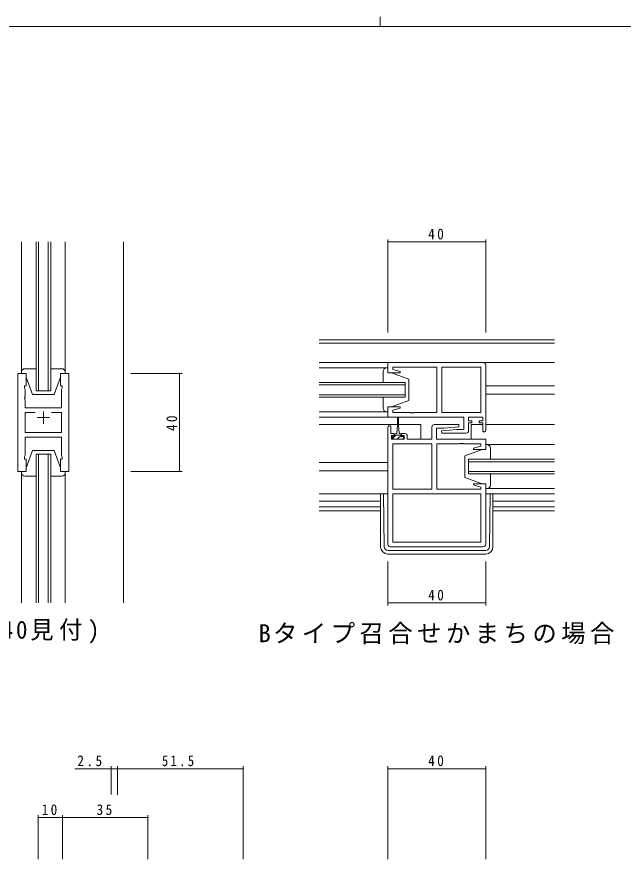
# Model space of a CAD drawing. Units: millimetres, scale not verified. Extents: x -567 to 567, y -403 to 403.
# Drawn here: x -161.4 to 86.8, y 58.4 to 403 of the extents above; entities that cross this region are included whole.
import ezdxf

# ---------------------------------------------------------------- set-up
doc = ezdxf.new("R2010")
doc.units = ezdxf.units.MM
doc.header["$LTSCALE"] = 2
for name, color, linetype, lineweight in [('0-1_YKK_ZWAK', 7, 'Continuous', 18), ('0-3_YKK_11', 7, 'Continuous', 18), ('0-4_YKK_12', 2, 'Continuous', 18), ('0-5_YKK_13', 4, 'Continuous', 18), ('0-6_YKK_D', 6, 'Continuous', 18)]:
    doc.layers.add(name, color=color, linetype=linetype, lineweight=lineweight)
doc.layers.add('0-2_USER1', color=7, linetype='Continuous')
doc.styles.add('ＭＳ ゴシック', font='')
doc.styles.get('ＭＳ ゴシック').set_extended_font_data('MS Gothic')

msp = doc.modelspace()

# ---------------------------------------------------------------- linework, layer by layer
at = {"layer": '0-1_YKK_ZWAK'}
for p, q in [((-12.706, 403.018), (-12.706, 399.018)), ((537.274, 399.018), (-562.726, 399.018))]:
    msp.add_line(p, q, dxfattribs=at)
at = {"layer": '0-3_YKK_11'}
for p, q in [((-9.476, 261.618), (-9.476, 257.418)), ((29.524, 261.618), (-9.476, 261.618)), ((-7.546, 259.688), (10.524, 259.688)), ((-7.546, 258.77), (-7.546, 259.688)), ((-4.447, 257.94), (-7.546, 258.77)), ((10.524, 259.688), (10.524, 241.148)), ((12.524, 259.688), (12.524, 241.148)), ((28.594, 259.688), (12.524, 259.688)), ((28.594, 241.148), (28.594, 259.688)), ((28.594, 241.148), (28.594, 259.688)), ((30.524, 233.818), (30.524, 260.618)), ((-157.557, 257.068), (-161.057, 257.068)), ((-161.057, 257.068), (-161.057, 217.068)), ((-157.557, 252.068), (-157.557, 257.068)), ((-143.557, 257.068), (-143.557, 252.068)), ((-140.057, 257.068), (-143.557, 257.068)), ((-140.057, 217.068), (-140.057, 257.068)), ((-9.476, 257.418), (-4.515, 257.418)), ((-4.515, 257.418), (-4.447, 257.94)), ((-158.257, 252.068), (-157.557, 252.068)), ((-158.257, 251.068), (-158.257, 252.068)), ((-143.557, 252.068), (-142.857, 252.068)), ((-142.857, 252.068), (-142.857, 251.068)), ((-158.057, 250.518), (-158.257, 251.068)), ((-158.057, 248.026), (-158.057, 250.518)), ((-142.857, 251.068), (-143.057, 250.518)), ((-143.057, 250.518), (-143.057, 243.068)), ((-158.177, 247.843), (-158.057, 248.026)), ((-158.177, 247.293), (-158.177, 247.843)), ((-158.057, 247.109), (-158.177, 247.293)), ((-158.177, 246.843), (-158.057, 247.026)), ((-158.177, 246.293), (-158.177, 246.843)), ((-158.057, 246.109), (-158.177, 246.293)), ((-158.057, 247.026), (-158.057, 247.109)), ((-158.057, 243.068), (-158.057, 246.109)), ((-143.057, 243.068), (-158.057, 243.068)), ((-150.557, 241.568), (-150.557, 236.568)), ((-9.476, 243.418), (-9.476, 239.218)), ((-4.515, 243.418), (-9.476, 243.418)), ((-7.546, 242.065), (-4.447, 242.895)), ((-7.546, 241.148), (-7.546, 242.065)), ((-4.447, 242.895), (-4.515, 243.418)), ((-158.057, 241.138), (-158.057, 232.998)), ((-153.907, 241.138), (-158.057, 241.138)), ((-153.907, 241.138), (-158.057, 241.138)), ((-153.057, 239.068), (-148.057, 239.068)), ((-143.057, 241.138), (-147.206, 241.138)), ((-143.057, 232.998), (-143.057, 241.138)), ((-9.476, 239.218), (21.594, 239.218)), ((-0.434, 241.148), (-7.546, 241.148)), ((-0.251, 241.028), (-0.434, 241.148)), ((0.299, 241.028), (-0.251, 241.028)), ((0.482, 241.148), (0.299, 241.028)), ((0.566, 241.148), (0.482, 241.148)), ((0.749, 241.028), (0.566, 241.148)), ((1.299, 241.028), (0.749, 241.028)), ((1.482, 241.148), (1.299, 241.028)), ((10.524, 241.148), (1.482, 241.148)), ((12.524, 241.148), (28.594, 241.148)), ((21.594, 239.218), (21.594, 234.218)), ((23.524, 239.218), (29.324, 239.218)), ((23.524, 237.718), (23.524, 239.218)), ((29.324, 239.218), (29.324, 237.718)), ((-9.476, 235.118), (-9.476, 187.218)), ((-8.276, 232.518), (-8.276, 235.118)), ((8.524, 235.218), (8.524, 230.218)), ((19.502, 236.218), (9.524, 236.218)), ((10.454, 234.718), (13.331, 234.718)), ((10.454, 230.218), (10.454, 234.718)), ((13.331, 234.718), (19.544, 235.261)), ((19.544, 235.261), (19.502, 236.218)), ((24.924, 237.718), (23.524, 237.718)), ((23.524, 236.918), (24.924, 236.918)), ((23.524, 233.718), (23.524, 236.918)), ((24.924, 236.918), (24.924, 237.718)), ((27.924, 237.718), (27.924, 236.918)), ((29.324, 237.718), (27.924, 237.718)), ((27.924, 236.918), (29.324, 236.918)), ((29.324, 236.918), (29.324, 233.818)), ((-158.057, 232.998), (-143.057, 232.998)), ((-158.057, 231.068), (-143.057, 231.068)), ((-158.057, 223.617), (-158.057, 231.068)), ((-143.057, 231.068), (-143.057, 223.617)), ((-6.876, 232.518), (-8.276, 232.518)), ((-7.976, 231.718), (-6.876, 231.718)), ((-7.976, 230.218), (-7.976, 231.718)), ((-6.876, 231.718), (-6.876, 232.518)), ((-3.876, 232.518), (-3.876, 231.718)), ((-2.576, 232.518), (-3.876, 232.518)), ((-3.876, 231.718), (-2.776, 231.718)), ((-2.776, 231.718), (-2.776, 230.218)), ((-1.576, 230.218), (-1.576, 231.518)), ((18.717, 234.218), (12.504, 233.674)), ((12.504, 233.674), (12.546, 232.718)), ((12.546, 232.718), (22.524, 232.718)), ((21.594, 234.218), (18.717, 234.218)), ((-2.776, 230.218), (-7.976, 230.218)), ((-7.546, 228.288), (-7.546, 209.748)), ((8.524, 228.288), (-7.546, 228.288)), ((8.524, 230.218), (-1.576, 230.218)), ((8.524, 209.748), (8.524, 228.288)), ((8.524, 209.748), (8.524, 228.288)), ((30.524, 230.218), (10.454, 230.218)), ((10.524, 228.288), (19.566, 228.288)), ((10.524, 209.748), (10.524, 228.288)), ((19.566, 228.288), (19.749, 228.408)), ((19.749, 228.408), (20.299, 228.408)), ((20.299, 228.408), (20.482, 228.288)), ((20.482, 228.288), (20.566, 228.288)), ((20.566, 228.288), (20.749, 228.408)), ((20.749, 228.408), (21.299, 228.408)), ((21.299, 228.408), (21.482, 228.288)), ((21.482, 228.288), (28.594, 228.288)), ((28.594, 228.288), (28.594, 227.37)), ((30.524, 226.018), (30.524, 230.218)), ((28.594, 227.37), (25.495, 226.54)), ((25.495, 226.54), (25.564, 226.018)), ((25.564, 226.018), (30.524, 226.018)), ((-158.257, 223.068), (-158.057, 223.617)), ((-158.257, 222.068), (-158.257, 223.068)), ((-157.557, 222.068), (-158.257, 222.068)), ((-157.557, 217.068), (-157.557, 222.068)), ((-143.557, 222.068), (-143.557, 217.068)), ((-142.857, 222.068), (-143.557, 222.068)), ((-143.057, 223.617), (-142.857, 223.068)), ((-142.857, 223.068), (-142.857, 222.068)), ((-161.057, 217.068), (-157.557, 217.068)), ((-143.557, 217.068), (-140.057, 217.068)), ((25.564, 212.018), (25.495, 211.495)), ((25.495, 211.495), (28.594, 210.665)), ((30.524, 212.018), (25.564, 212.018)), ((28.594, 210.665), (28.594, 209.748)), ((30.524, 187.218), (30.524, 212.018)), ((-7.546, 209.748), (8.524, 209.748)), ((-7.546, 207.818), (-7.546, 188.148)), ((28.594, 207.818), (-7.546, 207.818)), ((28.594, 207.818), (-7.546, 207.818)), ((28.594, 209.748), (10.524, 209.748)), ((28.594, 188.148), (28.594, 207.818)), ((-8.476, 186.218), (29.524, 186.218)), ((-7.546, 188.148), (28.594, 188.148))]:
    msp.add_line(p, q, dxfattribs=at)
for centre, radius, start, end in [((29.524, 260.618), 1, 0.00001, 89.99999), ((-8.876, 235.118), 0.6, 359.99999, 180.00001), ((9.524, 235.218), 1, 90.00001, 179.99999), ((-2.576, 231.518), 1, 0.00001, 89.99999), ((22.524, 233.718), 1, 270.00001, 359.99999), ((29.924, 233.818), 0.6, 179.99999, 0.00001), ((-8.476, 187.218), 1, 180.00001, 269.99999), ((29.524, 187.218), 1, 270.00001, 359.99999)]:
    msp.add_arc(centre, radius, start, end, dxfattribs=at)
at = {"layer": '0-4_YKK_12'}
for p, q in [((-153.557, 250.068), (-153.557, 310.918)), ((-152.557, 310.918), (-152.557, 250.068)), ((-148.557, 250.068), (-148.557, 310.918)), ((-147.557, 310.918), (-147.557, 250.068)), ((-117.757, 310.918), (-117.757, 163.218)), ((-37.601, 270.918), (58.649, 270.918)), ((58.649, 269.518), (-37.601, 269.518)), ((-37.601, 261.618), (58.649, 261.618)), ((-2.476, 253.418), (-37.601, 253.418)), ((-37.601, 252.418), (-2.476, 252.418)), ((-2.476, 247.418), (-2.476, 253.418)), ((30.524, 252.118), (58.649, 252.118)), ((-147.557, 250.068), (-153.557, 250.068)), ((-2.476, 248.418), (-37.601, 248.418)), ((30.524, 248.718), (58.649, 248.718)), ((-37.601, 247.418), (-2.476, 247.418)), ((-8.976, 239.218), (-37.601, 239.218)), ((-37.601, 236.218), (-5.626, 236.218)), ((-5.126, 236.218), (4.024, 236.218)), ((4.024, 236.218), (4.024, 230.218)), ((24.524, 236.218), (24.524, 230.218)), ((24.524, 236.218), (29.324, 236.218)), ((30.524, 236.218), (58.649, 236.218)), ((-153.557, 224.068), (-147.557, 224.068)), ((-153.557, 163.218), (-153.557, 224.068)), ((-152.557, 224.068), (-152.557, 163.218)), ((-148.557, 163.218), (-148.557, 224.068)), ((-147.557, 224.068), (-147.557, 163.218)), ((-37.601, 220.718), (-9.476, 220.718)), ((23.524, 222.018), (23.524, 216.018)), ((58.649, 222.018), (23.524, 222.018)), ((23.524, 221.018), (58.649, 221.018)), ((-37.601, 217.318), (-9.476, 217.318)), ((58.649, 217.018), (23.524, 217.018)), ((23.524, 216.018), (58.649, 216.018)), ((30.524, 207.818), (58.649, 207.818)), ((-37.601, 204.818), (-12.476, 204.818)), ((33.524, 204.818), (58.649, 204.818)), ((-12.476, 202.548), (-37.601, 202.548)), ((-37.601, 200.918), (-12.476, 200.918)), ((58.649, 202.548), (33.524, 202.548)), ((33.524, 200.918), (58.649, 200.918))]:
    msp.add_line(p, q, dxfattribs=at)
at = {"layer": '0-5_YKK_13'}
for p, q in [((-159.557, 257.568), (-159.557, 310.918)), ((-141.557, 257.568), (-141.557, 310.918)), ((-153.557, 259.068), (-158.057, 259.068)), ((-143.057, 259.068), (-147.557, 259.068)), ((-37.601, 259.417), (-9.476, 259.416)), ((-9.976, 259.418), (-9.476, 259.418)), ((-9.476, 259.418), (-9.476, 257.418)), ((-159.557, 257.568), (-159.557, 257.068)), ((-159.557, 257.068), (-157.557, 257.068)), ((-157.557, 257.068), (-157.557, 255.568)), ((-157.557, 255.568), (-154.957, 248.568)), ((-143.557, 255.568), (-146.157, 248.568)), ((-143.557, 257.068), (-141.557, 257.068)), ((-143.557, 255.568), (-143.557, 257.068)), ((-141.557, 257.068), (-141.557, 257.568)), ((-11.476, 253.418), (-11.476, 257.918)), ((-9.476, 257.418), (-7.976, 257.418)), ((-7.976, 257.418), (-0.976, 254.818)), ((-0.976, 254.818), (-0.976, 246.018)), ((-154.957, 248.568), (-146.157, 248.568)), ((-11.476, 242.918), (-11.476, 247.418)), ((-7.976, 243.418), (-0.976, 246.018)), ((-9.476, 241.418), (-37.601, 241.418)), ((-9.476, 241.418), (-9.976, 241.418)), ((-9.476, 243.418), (-9.476, 241.418)), ((-7.976, 243.418), (-9.476, 243.418)), ((-5.626, 238.968), (-5.626, 236.018)), ((-5.126, 236.018), (-5.126, 238.968)), ((-5.626, 236.018), (-5.876, 232.518)), ((-5.126, 236.018), (-4.876, 232.518)), ((-7.676, 231.318), (-7.676, 230.218)), ((-6.626, 231.318), (-7.676, 231.318)), ((-6.751, 231.318), (-7.676, 230.392)), ((-6.626, 231.318), (-6.626, 232.118)), ((-4.126, 231.818), (-6.626, 231.818)), ((-6.251, 231.818), (-6.626, 231.442)), ((-6.226, 232.518), (-5.876, 232.518)), ((-4.126, 231.697), (-5.376, 230.447)), ((-4.876, 232.518), (-4.526, 232.518)), ((-4.126, 232.118), (-4.126, 231.318)), ((-3.076, 231.318), (-4.126, 231.318)), ((-3.076, 230.218), (-3.076, 231.318)), ((-7.676, 230.218), (-3.076, 230.218)), ((-5.376, 230.447), (-5.606, 230.218)), ((-3.076, 230.502), (-3.361, 230.218)), ((30.524, 228.018), (30.524, 226.018)), ((31.024, 228.018), (30.524, 228.018)), ((30.524, 228.018), (58.649, 228.018)), ((30.524, 228.018), (30.524, 226.018)), ((31.024, 228.018), (30.524, 228.018)), ((-157.557, 218.568), (-154.957, 225.568)), ((-157.557, 218.568), (-154.957, 225.568)), ((-154.957, 225.568), (-146.157, 225.568)), ((-154.957, 225.568), (-146.157, 225.568)), ((-143.557, 218.568), (-146.157, 225.568)), ((-143.557, 218.568), (-146.157, 225.568)), ((29.024, 226.018), (22.024, 223.418)), ((29.024, 226.018), (22.024, 223.418)), ((30.524, 226.018), (29.024, 226.018)), ((30.524, 226.018), (29.024, 226.018)), ((32.524, 222.018), (32.524, 226.518)), ((32.524, 222.418), (32.524, 226.518)), ((22.024, 223.418), (22.024, 214.618)), ((22.024, 223.418), (22.024, 214.618)), ((-157.557, 217.068), (-157.557, 218.568)), ((-143.557, 218.568), (-143.557, 217.068)), ((-143.557, 218.568), (-143.557, 217.068)), ((-159.557, 217.068), (-157.557, 217.068)), ((-159.557, 216.568), (-159.557, 217.068)), ((-159.557, 216.568), (-159.557, 163.218)), ((-153.557, 215.068), (-158.057, 215.068)), ((-153.957, 215.068), (-158.057, 215.068)), ((-143.057, 215.068), (-147.557, 215.068)), ((-143.057, 215.068), (-147.157, 215.068)), ((-143.557, 217.068), (-141.557, 217.068)), ((-141.557, 217.068), (-141.557, 216.568)), ((-141.557, 216.568), (-141.557, 163.218)), ((29.024, 212.018), (22.024, 214.618)), ((29.024, 212.018), (22.024, 214.618)), ((32.524, 211.518), (32.524, 216.018)), ((32.524, 211.518), (32.524, 215.618)), ((29.024, 212.018), (30.524, 212.018)), ((29.024, 212.018), (30.524, 212.018)), ((30.524, 212.018), (30.524, 210.018)), ((30.524, 212.018), (30.524, 210.018)), ((-37.601, 207.818), (-9.476, 207.818)), ((-12.476, 207.818), (-12.476, 186.218)), ((-10.994, 186.2), (-11.253, 207.818)), ((30.524, 210.018), (31.024, 210.018)), ((30.524, 210.018), (31.024, 210.018)), ((30.524, 210.017), (58.649, 210.017)), ((32.042, 186.2), (32.301, 207.818)), ((33.524, 207.818), (33.524, 186.218)), ((-9.494, 184.718), (30.542, 184.718)), ((30.524, 183.218), (-9.476, 183.218))]:
    msp.add_line(p, q, dxfattribs=at)
for points in [[(-159.557, 216.568), (-159.557, 217.068), (-157.557, 217.068), (-157.557, 218.568)], [(-143.557, 217.068), (-141.557, 217.068), (-141.557, 216.568)]]:
    msp.add_lwpolyline(points, dxfattribs=at)
for centre, radius, start, end in [((-158.057, 257.568), 1.5, 90, 180), ((-143.057, 257.568), 1.5, 0, 90), ((-9.976, 257.918), 1.5, 90, 180), ((-9.976, 242.918), 1.5, 180, 270), ((-5.376, 238.968), 0.25, 0, 180), ((-6.226, 232.118), 0.4, 90, 180), ((-4.526, 232.118), 0.4, 0, 90), ((31.024, 226.518), 1.5, 0, 90), ((31.024, 226.518), 1.5, 0, 90), ((-158.057, 216.568), 1.5, 180, 270), ((-158.057, 216.568), 1.5, 180, 270), ((-143.057, 216.568), 1.5, 270, 0), ((-143.057, 216.568), 1.5, 270, 0), ((31.024, 211.518), 1.5, 270, 0), ((31.024, 211.518), 1.5, 270, 0), ((-9.476, 186.218), 3, 180, 270), ((-9.494, 186.218), 1.5, 180.68752, 270), ((30.524, 186.218), 3, 270, 0), ((30.542, 186.218), 1.5, 270, 359.31248)]:
    msp.add_arc(centre, radius, start, end, dxfattribs=at)
at = {"layer": '0-6_YKK_D'}
for p, q in [((-9.476, 273.918), (-9.476, 311.918)), ((-9.476, 310.918), (30.524, 310.918)), ((30.524, 273.918), (30.524, 311.918)), ((-114.757, 257.068), (-93.757, 257.068)), ((-94.757, 257.068), (-94.757, 217.068)), ((-114.757, 217.068), (-93.757, 217.068)), ((-9.476, 180.218), (-9.476, 162.218)), ((30.524, 180.218), (30.524, 162.218)), ((-9.476, 163.218), (30.524, 163.218)), ((-122.726, 95.42), (-137.626, 95.42)), ((-122.726, 84.821), (-122.726, 96.42)), ((-120.226, 95.42), (-122.726, 95.42)), ((-120.226, 84.736), (-120.226, 96.42)), ((-120.226, 84.736), (-120.226, 96.42)), ((-120.226, 95.42), (-68.726, 95.42)), ((-68.726, 58.42), (-68.726, 96.42)), ((-9.476, 58.42), (-9.476, 96.42)), ((-9.476, 95.42), (30.524, 95.42)), ((30.524, 58.42), (30.524, 96.42)), ((-152.726, 58.42), (-152.726, 76.42)), ((-142.726, 58.42), (-142.726, 76.42)), ((-142.726, 58.42), (-142.726, 76.42)), ((-107.726, 58.42), (-107.726, 76.42)), ((-142.726, 75.42), (-152.726, 75.42)), ((-142.726, 75.42), (-107.726, 75.42))]:
    msp.add_line(p, q, dxfattribs=at)
for centre, start, end in [((-9.476, 310.918), 0, 180), ((-9.476, 310.918), 180, 0), ((30.524, 310.918), 0, 180), ((30.524, 310.918), 180, 0), ((-94.757, 257.068), 90, 270), ((-94.757, 257.068), 270, 90), ((-94.757, 217.068), 90, 270), ((-94.757, 217.068), 270, 90), ((-9.476, 163.218), 0, 180), ((-9.476, 163.218), 180, 0), ((30.524, 163.218), 0, 180), ((30.524, 163.218), 180, 0), ((-122.726, 95.42), 0, 180), ((-122.726, 95.42), 180, 0), ((-120.226, 95.42), 0, 180), ((-120.226, 95.42), 0, 180), ((-120.226, 95.42), 180, 0), ((-120.226, 95.42), 180, 0), ((-68.726, 95.42), 0, 180), ((-68.726, 95.42), 180, 0), ((-9.476, 95.42), 0, 180), ((-9.476, 95.42), 180, 0), ((30.524, 95.42), 0, 180), ((30.524, 95.42), 180, 0), ((-152.726, 75.42), 0, 180), ((-152.726, 75.42), 180, 0), ((-142.726, 75.42), 0, 180), ((-142.726, 75.42), 0, 180), ((-142.726, 75.42), 180, 0), ((-142.726, 75.42), 180, 0), ((-107.726, 75.42), 0, 180), ((-107.726, 75.42), 180, 0)]:
    msp.add_arc(centre, 0.106, start, end, dxfattribs=at)

# ---------------------------------------------------------------- texts
at = {"layer": '0-2_USER1', "char_height": 7.331, "attachment_point": 7, "style": 'ＭＳ ゴシック'}
for s, insert in [('\\T1.24;\\W0.95;中桟(40見付)', (-197.087, 146.669)), ('\\T1.18;Bタイプ召合せかまちの場合', (-62.43, 146.338))]:
    msp.add_mtext(s, dxfattribs=dict(at, insert=insert))
at = {"layer": '0-6_YKK_D', "color": 7, "char_height": 4.399, "attachment_point": 7, "style": 'ＭＳ ゴシック'}
for s, insert in [('\\T1.37;\\W0.9;40', (7.004, 311.918)), ('\\T1.37;\\W0.9;40', (7.004, 164.218)), ('\\T1.38;\\W0.9;2.5', (-136.626, 96.42)), ('\\T1.39;\\W0.85;51.5', (-101.996, 96.42)), ('\\T1.37;\\W0.9;40', (7.004, 96.42)), ('\\T1.37;\\W0.9;10', (-151.246, 76.42)), ('\\T1.37;\\W0.9;35', (-128.746, 76.42))]:
    msp.add_mtext(s, dxfattribs=dict(at, insert=insert))
at = {"layer": '0-6_YKK_D', "color": 7, "insert": (-95.757, 233.548), "char_height": 4.399, "attachment_point": 7, "rotation": 90, "style": 'ＭＳ ゴシック'}
msp.add_mtext('\\T1.37;\\W0.9;40', dxfattribs=at)

doc.saveas('drawing.dxf')
